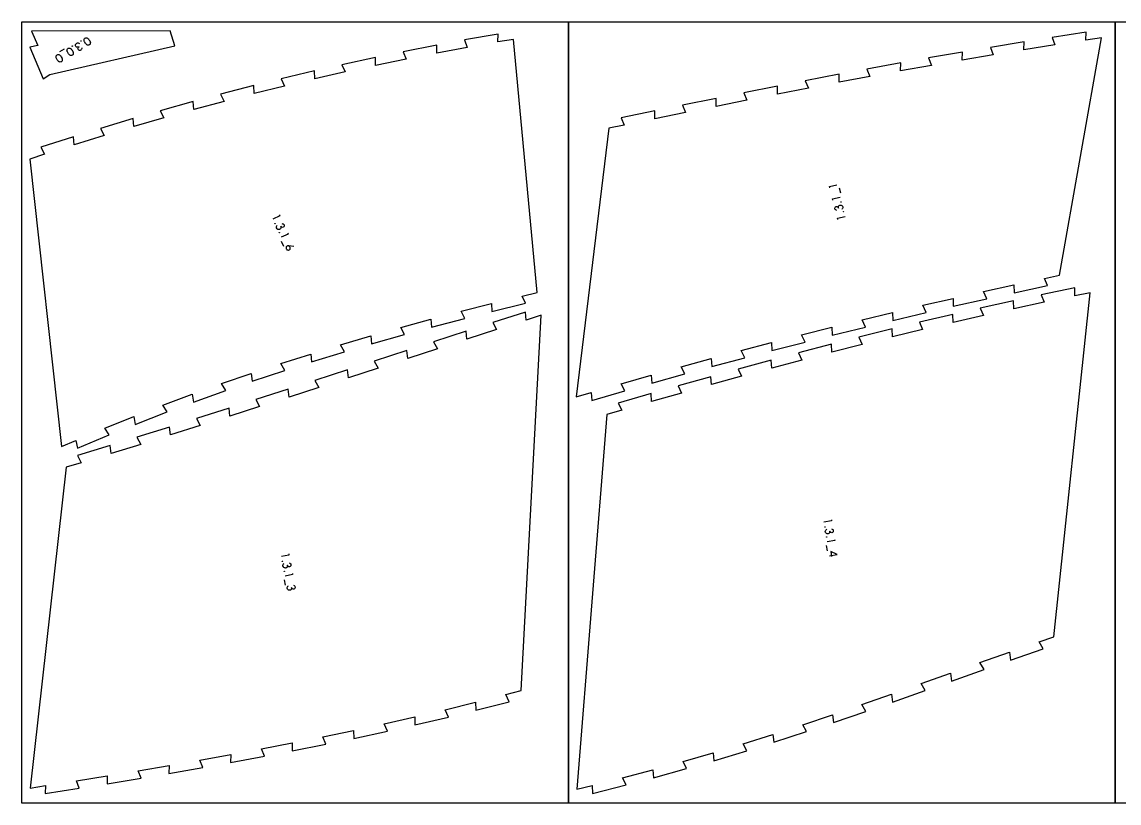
# Model space of a CAD drawing. Header units: millimetres. Extents: x 1554 to 7854, y -2759 to -1759.
# Drawn here: x 1554 to 2960, y -2759 to -1759 of the extents above; entities that cross this region are included whole.
import ezdxf

# ---------------------------------------------------------------- set-up
doc = ezdxf.new("R2010")
doc.units = ezdxf.units.MM
doc.header["$MEASUREMENT"] = 0
for name, color, linetype, true_color in [('nest_4staples$re_engrave', 5, 'Continuous', 0x0000ff), ('nest_4staples$re_outer_cut', 1, 'Continuous', 0xff0000), ('nest_4staples$sheet', 18, 'Continuous', 0x000000)]:
    doc.layers.add(name, color=color, linetype=linetype, true_color=true_color)

msp = doc.modelspace()

# ---------------------------------------------------------------- linework, layer by layer
at = {"layer": 'nest_4staples$re_engrave'}
for points in [[(1630, -1783.3), (1629.8, -1783.3), (1629.7, -1783.2), (1629.7, -1783), (1629.8, -1782.9), (1629.9, -1782.9), (1630.1, -1783), (1630.1, -1783.1)], [(1636.9, -1778.8), (1637.7, -1779), (1638.5, -1779.4), (1639.3, -1780.1), (1639.4, -1780.1), (1639.5, -1780.3), (1639.7, -1780.5), (1640, -1780.9), (1640.7, -1781.9), (1641.3, -1783), (1641.5, -1783.5), (1641.6, -1783.8), (1641.7, -1784), (1641.7, -1784.2), (1642, -1785.4), (1641.9, -1785.9), (1641.9, -1786.2), (1641.7, -1787), (1641.2, -1787.6), (1640.7, -1788.1), (1640, -1788.4), (1639.2, -1788.5), (1638.5, -1788.4), (1637.7, -1788), (1637.2, -1787.6), (1636.5, -1787), (1636.1, -1786.4), (1635.5, -1785.6), (1635, -1784.7), (1634.6, -1784), (1634.3, -1783.2), (1634.1, -1782.6), (1634, -1781.9), (1634.1, -1781.2), (1634.3, -1780.5), (1634.5, -1780), (1634.9, -1779.5), (1635.3, -1779.2), (1636.1, -1778.9)], [(1615, -1792), (1615.8, -1792.1), (1616.6, -1792.5), (1617.4, -1793.2), (1617.5, -1793.3), (1617.6, -1793.4), (1617.8, -1793.7), (1618.1, -1794), (1618.8, -1795), (1619.4, -1796.2), (1619.6, -1796.6), (1619.7, -1796.9), (1619.8, -1797.2), (1619.8, -1797.3), (1620.1, -1798.5), (1620, -1799), (1620, -1799.4), (1619.8, -1800.2), (1619.4, -1800.7), (1618.8, -1801.2), (1618.1, -1801.5), (1617.3, -1801.6), (1616.6, -1801.5), (1615.8, -1801.2), (1615.3, -1800.8), (1614.6, -1800.1), (1614.2, -1799.6), (1613.6, -1798.7), (1613.1, -1797.8), (1612.7, -1797.1), (1612.4, -1796.3), (1612.2, -1795.8), (1612.1, -1795), (1612.2, -1794.3), (1612.4, -1793.7), (1612.6, -1793.2), (1613, -1792.7), (1613.4, -1792.3), (1614.2, -1792)], [(1619.1, -1789.8), (1618.9, -1789.9), (1618.7, -1789.8), (1618.7, -1789.6), (1618.8, -1789.4), (1619, -1789.4), (1619.1, -1789.5), (1619.2, -1789.7)], [(1601.1, -1800.3), (1601.8, -1800.5), (1602.6, -1800.9), (1603.4, -1801.6), (1603.5, -1801.6), (1603.6, -1801.8), (1603.8, -1802.1), (1604.1, -1802.4), (1604.8, -1803.4), (1605.4, -1804.5), (1605.6, -1805), (1605.7, -1805.3), (1605.8, -1805.6), (1605.9, -1805.7), (1606, -1806.3), (1606.1, -1806.9), (1606.1, -1807.4), (1606.1, -1807.7), (1605.8, -1808.5), (1605.4, -1809.1), (1604.9, -1809.6), (1604.1, -1809.9), (1603.3, -1810), (1602.7, -1809.9), (1601.9, -1809.5), (1601.3, -1809.1), (1600.7, -1808.5), (1600.2, -1807.9), (1599.6, -1807.1), (1599.1, -1806.2), (1598.7, -1805.5), (1598.4, -1804.7), (1598.2, -1804.1), (1598.1, -1803.4), (1598.2, -1802.7), (1598.4, -1802), (1598.6, -1801.5), (1599, -1801.1), (1599.5, -1800.7), (1600.2, -1800.4)], [(2603.3, -1989), (2603.4, -1988.9), (2603.5, -1988.8), (2603.7, -1988.8), (2603.8, -1988.9), (2603.8, -1989.1), (2603.6, -1989.2), (2603.4, -1989.2)], [(2606.5, -2001.4), (2606.5, -2001.2), (2606.7, -2001.1), (2606.9, -2001.1), (2607, -2001.3), (2606.9, -2001.5), (2606.8, -2001.6), (2606.6, -2001.6)], [(1878.8, -2016.8), (1878.8, -2017), (1878.7, -2017.1), (1878.5, -2017.1), (1878.4, -2017), (1878.4, -2016.8), (1878.5, -2016.7), (1878.7, -2016.7)], [(1884.1, -2028.4), (1884.1, -2028.6), (1884, -2028.7), (1883.8, -2028.7), (1883.7, -2028.6), (1883.7, -2028.4), (1883.8, -2028.3), (1884, -2028.3)], [(2583.1, -2405.3), (2583.1, -2405.5), (2582.9, -2405.6), (2582.7, -2405.5), (2582.7, -2405.4), (2582.7, -2405.2), (2582.9, -2405.1), (2583, -2405.1)], [(2585.2, -2417.9), (2585.1, -2418.1), (2585, -2418.2), (2584.8, -2418.1), (2584.7, -2418), (2584.7, -2417.8), (2584.9, -2417.7), (2585.1, -2417.7)], [(1888.4, -2449.2), (1888.3, -2449.4), (1888.2, -2449.5), (1888, -2449.4), (1887.9, -2449.3), (1887.9, -2449.1), (1888.1, -2449), (1888.3, -2449)], [(1890.7, -2461.7), (1890.7, -2461.9), (1890.6, -2462), (1890.4, -2462), (1890.3, -2461.8), (1890.3, -2461.7), (1890.5, -2461.6), (1890.6, -2461.6)]]:
    msp.add_lwpolyline(points, close=True, dxfattribs=at)
for points in [[(1608.5, -1793.3), (1602.7, -1796.8)], [(1631, -1791.7), (1630.9, -1792.7), (1630.8, -1793.4), (1630.4, -1794.1), (1629.8, -1794.6), (1628.9, -1795), (1628, -1795), (1627.1, -1794.6), (1626.5, -1794), (1626.2, -1793.1), (1626.3, -1792.2), (1626.8, -1791.4), (1627.5, -1790.7), (1626.1, -1791.1), (1625, -1791.1), (1624.1, -1790.8), (1623.4, -1790.1), (1623.1, -1789.4), (1622.9, -1788.8), (1622.9, -1788.2), (1623.1, -1787.5), (1623.7, -1786.5), (1624.8, -1785.6), (1625.6, -1785.3), (1626.5, -1785.4), (1627.2, -1785.6), (1628.1, -1786.1)], [(2589, -1970.9), (2588.7, -1969.5), (2598.2, -1967.1)], [(2603, -1978), (2601.3, -1971.4)], [(2593.1, -1986.6), (2592.7, -1985.3), (2602.2, -1982.8)], [(2598.1, -2000), (2597.2, -1999.6), (2596.6, -1999.3), (2596, -1998.8), (2595.7, -1997.9), (2595.6, -1997), (2595.9, -1996.1), (2596.5, -1995.4), (2597.3, -1995), (2598.2, -1995), (2599, -1995.4), (2599.7, -1996), (2600.1, -1996.9), (2600.1, -1995.5), (2600.4, -1994.4), (2601, -1993.6), (2601.8, -1993.2), (2602.6, -1993.1), (2603.2, -1993.1), (2603.8, -1993.2), (2604.4, -1993.6), (2605.3, -1994.5), (2605.8, -1995.8), (2605.8, -1996.6), (2605.5, -1997.5), (2605, -1998.1), (2604.3, -1998.8)], [(1884, -2005.7), (1884.6, -2007), (1875.7, -2011.1)], [(2599.4, -2011.4), (2599.1, -2010), (2608.6, -2007.6)], [(1887.4, -2016.8), (1888.3, -2016.9), (1889, -2017.1), (1889.6, -2017.6), (1890.1, -2018.3), (1890.3, -2019.2), (1890.2, -2020.1), (1889.8, -2021), (1889, -2021.5), (1888.2, -2021.7), (1887.3, -2021.4), (1886.5, -2020.9), (1885.9, -2020.1), (1886.1, -2021.6), (1886.1, -2022.7), (1885.6, -2023.5), (1884.9, -2024.1), (1884.2, -2024.3), (1883.5, -2024.4), (1882.9, -2024.4), (1882.3, -2024.2), (1881.3, -2023.4), (1880.5, -2022.2), (1880.3, -2021.4), (1880.5, -2020.5), (1880.9, -2019.8), (1881.5, -2019)], [(1894.6, -2029), (1895.2, -2030.3), (1886.3, -2034.3)], [(1886.4, -2039.3), (1889.2, -2045.5)], [(1902.7, -2046.2), (1896.3, -2045.3), (1895.7, -2045.3), (1895.1, -2045.3), (1894.7, -2045.3), (1893.9, -2045.6), (1893.4, -2046.1), (1892.9, -2046.7), (1892.7, -2047.5), (1892.7, -2048.2), (1892.8, -2049), (1893.2, -2049.7), (1893.7, -2050.2), (1894.4, -2050.6), (1895.2, -2050.8), (1895.9, -2050.8), (1896.6, -2050.5), (1897.3, -2050), (1897.8, -2049.4), (1898.1, -2048.7), (1898.1, -2047.8), (1897.9, -2047.2), (1897.5, -2046.4), (1897.2, -2046.1), (1896.8, -2045.7), (1896.3, -2045.5), (1895.7, -2045.3)], [(2591.1, -2396), (2591.3, -2397.4), (2581.6, -2399)], [(2591.4, -2407.5), (2592.2, -2407.9), (2592.8, -2408.3), (2593.3, -2408.9), (2593.6, -2409.7), (2593.6, -2410.6), (2593.2, -2411.5), (2592.6, -2412.2), (2591.7, -2412.5), (2590.8, -2412.4), (2590.4, -2412.3), (2590, -2412), (2589.4, -2411.3), (2589.1, -2410.4), (2588.9, -2411.8), (2588.5, -2412.9), (2587.9, -2413.6), (2587, -2413.9), (2586.3, -2414), (2585.6, -2413.9), (2585, -2413.7), (2584.5, -2413.3), (2583.7, -2412.3), (2583.3, -2411), (2583.4, -2410.1), (2583.8, -2409.3), (2584.3, -2408.7), (2585.1, -2408.1)], [(2584.5, -2429), (2585.6, -2435.7)], [(2595.1, -2421.2), (2595.4, -2422.6), (2585.7, -2424.2)], [(1896.1, -2439.7), (1896.3, -2441.1), (1886.7, -2442.9)], [(2588.6, -2442), (2598.5, -2440.3), (2590.3, -2436.8), (2591.3, -2442.9)], [(1896.7, -2451.2), (1897.6, -2451.6), (1898.1, -2451.9), (1898.7, -2452.5), (1898.9, -2453.3), (1898.9, -2454.3), (1898.6, -2455.1), (1898, -2455.8), (1897.2, -2456.2), (1896.3, -2456.1), (1895.4, -2455.7), (1894.9, -2455), (1894.4, -2454.1), (1894.3, -2455.5), (1894, -2456.6), (1893.4, -2457.3), (1892.5, -2457.7), (1891.8, -2457.8), (1891.1, -2457.7), (1890.5, -2457.5), (1890, -2457.2), (1889.2, -2456.2), (1888.7, -2454.8), (1888.7, -2454), (1889.1, -2453.2), (1889.6, -2452.6), (1890.4, -2452)], [(1890.3, -2472.8), (1891.6, -2479.5)], [(1900.8, -2464.8), (1901.1, -2466.2), (1891.5, -2468)], [(1902, -2479.7), (1903, -2480.1), (1903.5, -2480.5), (1904, -2481.1), (1904.3, -2481.9), (1904.3, -2482.8), (1904, -2483.7), (1903.4, -2484.4), (1902.6, -2484.7), (1901.6, -2484.7), (1900.8, -2484.2), (1900.2, -2483.5), (1899.8, -2482.7), (1899.7, -2484.1), (1899.4, -2485.2), (1898.8, -2485.9), (1897.9, -2486.3), (1897.1, -2486.3), (1896.5, -2486.3), (1895.9, -2486.1), (1895.3, -2485.7), (1894.6, -2484.8), (1894.1, -2483.4), (1894.1, -2482.5), (1894.5, -2481.7), (1895, -2481.1), (1895.8, -2480.5)]]:
    msp.add_lwpolyline(points, dxfattribs=at)
at = {"layer": 'nest_4staples$re_outer_cut'}
for points in [[(1750.4, -1789.1), (1744.2, -1770.1), (1566.7, -1770.6), (1574.7, -1788.9), (1564.7, -1791), (1581.7, -1831.6), (1590.2, -1825.9)], [(1605, -2302.3), (1623.4, -2294.4), (1625.4, -2304.4), (1666.1, -2287.3), (1660.4, -2278.9), (1697.6, -2263.9), (1699.3, -2273.9), (1740.4, -2257.9), (1734.9, -2249.3), (1772.5, -2235.3), (1774, -2245.4), (1815.5, -2230.4), (1810.2, -2221.7), (1848.1, -2208.6), (1849.3, -2218.7), (1891.2, -2204.8), (1886.1, -2196), (1924.3, -2183.8), (1925.3, -2193.9), (1967.5, -2181), (1962.6, -2172), (2001.1, -2160.7), (2001.9, -2170.8), (2044.3, -2158.8), (2039.7, -2149.7), (2078.3, -2139.2), (2078.9, -2149.4), (2121.6, -2138.2), (2117.1, -2129), (2156, -2119.1), (2156.4, -2129.3), (2199.2, -2118.8), (2194.9, -2109.5), (2214.4, -2104.9), (2183.8, -1781), (2164.1, -1784.3), (2164.4, -1774.1), (2121.1, -1781.7), (2124.8, -1791.2), (2085.6, -1798.5), (2085.6, -1788.3), (2042.5, -1796.8), (2046.4, -1806.2), (2007.3, -1814.3), (2007.2, -1804.1), (1964.3, -1813.4), (1968.3, -1822.7), (1929.4, -1831.5), (1929, -1821.3), (1886.3, -1831.5), (1890.6, -1840.7), (1851.8, -1850.3), (1851.3, -1840.1), (1808.8, -1851.1), (1813.2, -1860.3), (1774.7, -1870.6), (1773.9, -1860.5), (1731.6, -1872.3), (1736.2, -1881.4), (1697.9, -1892.4), (1696.9, -1882.3), (1654.9, -1894.9), (1659.7, -1903.9), (1621.5, -1915.8), (1620.4, -1905.6), (1578.6, -1919.1), (1583.5, -1928), (1564.6, -1934.2)], [(2936.9, -1779), (2917.1, -1782), (2917.5, -1771.8), (2873.9, -1778.4), (2877.4, -1788), (2837.8, -1794.3), (2838.2, -1784.1), (2794.7, -1791.2), (2798.3, -1800.7), (2758.7, -1807.4), (2759, -1797.2), (2715.6, -1804.7), (2719.2, -1814.2), (2679.8, -1821.3), (2679.9, -1811.1), (2636.6, -1819), (2640.3, -1828.5), (2600.9, -1835.9), (2601, -1825.7), (2557.7, -1833.9), (2561.6, -1843.4), (2522.2, -1851), (2522.2, -1840.8), (2479, -1849.4), (2482.9, -1858.8), (2443.6, -1866.7), (2443.5, -1856.5), (2400.3, -1865.2), (2404.3, -1874.6), (2365, -1882.6), (2364.9, -1872.4), (2321.7, -1881.2), (2325.7, -1890.6), (2306.1, -1894.7), (2264.4, -2238.6), (2283.6, -2233), (2284.4, -2243.1), (2326.6, -2230.9), (2321.9, -2221.9), (2360.3, -2210.9), (2361, -2221.1), (2403.3, -2209.3), (2398.7, -2200.2), (2437.2, -2189.7), (2437.9, -2199.9), (2480.3, -2188.5), (2475.7, -2179.3), (2514.3, -2169.2), (2514.9, -2179.4), (2557.4, -2168.4), (2553, -2159.2), (2591.7, -2149.5), (2592.1, -2159.7), (2634.8, -2149.2), (2630.4, -2139.9), (2669.2, -2130.6), (2669.6, -2140.8), (2712.3, -2130.7), (2708.1, -2121.4), (2747, -2112.5), (2747.2, -2122.7), (2790, -2113.1), (2785.9, -2103.8), (2824.9, -2095.2), (2825, -2105.4), (2868, -2096.2), (2863.9, -2086.9), (2883.4, -2082.8)], [(2265.3, -2740.8), (2284.8, -2736.1), (2285.3, -2746.3), (2328.1, -2735.5), (2323.7, -2726.3), (2362.5, -2716.1), (2363.2, -2726.3), (2405.7, -2714.6), (2401.1, -2705.5), (2439.6, -2694.4), (2440.6, -2704.5), (2482.8, -2691.8), (2478, -2682.8), (2516.3, -2670.8), (2517.5, -2680.9), (2559.4, -2667.2), (2554.4, -2658.3), (2592.4, -2645.5), (2593.7, -2655.6), (2635.4, -2641.3), (2630.3, -2632.5), (2668.1, -2619.2), (2669.5, -2629.3), (2711.1, -2614.6), (2705.9, -2605.8), (2743.7, -2592.4), (2745.1, -2602.5), (2786.7, -2587.7), (2781.4, -2578.9), (2819.2, -2565.6), (2820.6, -2575.7), (2862.3, -2561.1), (2857.1, -2552.4), (2876, -2545.8), (2922.4, -2105.4), (2902.8, -2109.3), (2902.8, -2099.1), (2859.8, -2108), (2863.7, -2117.4), (2824.7, -2125.8), (2824.5, -2115.6), (2781.6, -2125.1), (2785.8, -2134.4), (2746.9, -2143.3), (2746.5, -2133.1), (2703.8, -2143.2), (2708, -2152.5), (2669.2, -2161.9), (2668.8, -2151.7), (2626.2, -2162.3), (2630.5, -2171.6), (2591.8, -2181.4), (2591.3, -2171.3), (2548.8, -2182.4), (2553.2, -2191.5), (2514.7, -2201.8), (2514, -2191.6), (2471.6, -2203.2), (2476.2, -2212.3), (2437.7, -2222.9), (2436.9, -2212.8), (2394.7, -2224.6), (2399.3, -2233.7), (2360.9, -2244.6), (2360.1, -2234.5), (2317.9, -2246.6), (2322.6, -2255.7), (2303.4, -2261.3)], [(1564.8, -2739.4), (1584.6, -2736.3), (1584.1, -2746.5), (1627.7, -2739.6), (1624.2, -2730), (1663.7, -2723.7), (1663.4, -2733.9), (1706.9, -2726.7), (1703.3, -2717.2), (1742.8, -2710.5), (1742.6, -2720.7), (1786, -2713.2), (1782.3, -2703.7), (1821.8, -2696.6), (1821.6, -2706.8), (1865, -2698.7), (1861.2, -2689.3), (1900.6, -2681.7), (1900.6, -2691.9), (1943.8, -2683.3), (1939.9, -2673.9), (1979.1, -2665.7), (1979.3, -2675.9), (2022.4, -2666.6), (2018.3, -2657.2), (2057.4, -2648.4), (2057.8, -2658.6), (2100.7, -2648.5), (2096.5, -2639.2), (2135.4, -2629.6), (2135.9, -2639.8), (2178.6, -2628.9), (2174.2, -2619.7), (2193.6, -2614.6), (2219.4, -2134.2), (2200.4, -2140.3), (2199.2, -2130.1), (2157.4, -2143.6), (2162.4, -2152.5), (2124.4, -2164.8), (2123.2, -2154.6), (2081.5, -2168.2), (2086.5, -2177.1), (2048.5, -2189.4), (2047.3, -2179.3), (2005.6, -2192.9), (2010.6, -2201.8), (1972.6, -2214.1), (1971.4, -2204), (1929.7, -2217.6), (1934.7, -2226.5), (1896.7, -2238.8), (1895.5, -2228.7), (1853.8, -2242.2), (1858.7, -2251.1), (1820.7, -2263.3), (1819.6, -2253.1), (1777.8, -2266.5), (1782.7, -2275.4), (1744.7, -2287.4), (1743.6, -2277.3), (1701.7, -2290.4), (1706.6, -2299.4), (1668.5, -2311.2), (1667.4, -2301), (1625.5, -2313.9), (1630.3, -2322.9), (1611.2, -2328.7)]]:
    msp.add_lwpolyline(points, close=True, dxfattribs=at)
at = {"layer": 'nest_4staples$sheet'}
for points in [[(1554.4, -2758.6), (1554.4, -1758.6), (2254.4, -1758.6), (2254.4, -2758.6)], [(2254.4, -2758.6), (2254.4, -1758.6), (2954.4, -1758.6), (2954.4, -2758.6)], [(2954.4, -2758.6), (2954.4, -1758.6), (3654.4, -1758.6), (3654.4, -2758.6)]]:
    msp.add_lwpolyline(points, close=True, dxfattribs=at)

doc.saveas('drawing.dxf')
